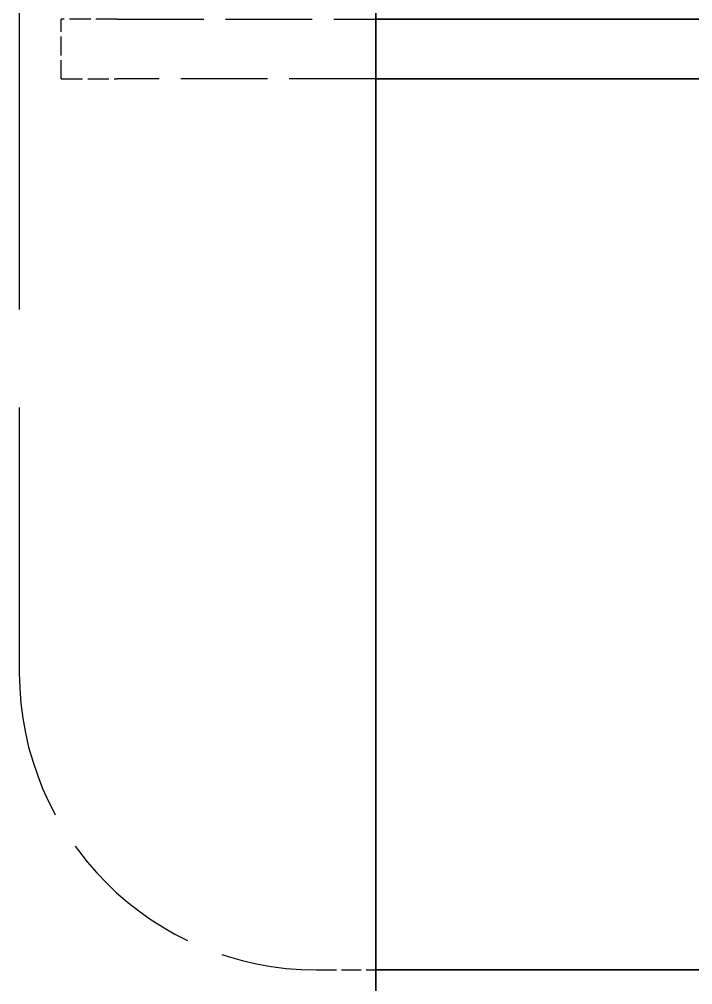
# Model space of a CAD drawing. Header units: millimetres. Extents: x 200 to 5740, y 200 to 4000.
# Drawn here: x 1994.39 to 2017.05, y 3570 to 3602.5 of the extents above; entities that cross this region are included whole.
import ezdxf

# ---------------------------------------------------------------- set-up
doc = ezdxf.new("R2010")
doc.units = ezdxf.units.MM
doc.header["$LTSCALE"] = 20
doc.linetypes.add('DASHED', pattern=[0.2067, 0.1654, -0.0413])
doc.layers.add('可見 (ISO)', color=7, linetype='Continuous', lineweight=35)
doc.layers.add('隱藏 (ISO)', color=7, linetype='DASHED', lineweight=25)

msp = doc.modelspace()

# ---------------------------------------------------------------- linework, layer by layer
at = {"layer": '可見 (ISO)'}
for p, q in [((2006.388, 3658.502), (2006.388, 3088.502)), ((2006.388, 3602.502), (2040.788, 3602.502)), ((2040.788, 3600.502), (2006.388, 3600.502)), ((2006.388, 3570.502), (2044.378, 3570.502))]:
    msp.add_line(p, q, dxfattribs=at)
at = {"layer": '隱藏 (ISO)', "ltscale": 3.999763}
msp.add_line((1994.388, 3622.502), (1994.388, 3580.502), dxfattribs=at)
at = {"layer": '隱藏 (ISO)', "ltscale": 0.19037}
msp.add_line((1995.801, 3600.502), (1995.801, 3602.502), dxfattribs=at)
at = {"layer": '隱藏 (ISO)', "ltscale": 0.214667}
for p, q in [((1997.678, 3602.502), (1995.801, 3602.502)), ((1995.801, 3600.502), (1997.678, 3600.502))]:
    msp.add_line(p, q, dxfattribs=at)
at = {"layer": '隱藏 (ISO)', "ltscale": 0.882641}
for p, q in [((1997.678, 3602.502), (2006.388, 3602.502)), ((2006.388, 3600.502), (1997.678, 3600.502))]:
    msp.add_line(p, q, dxfattribs=at)
at = {"layer": '隱藏 (ISO)', "ltscale": 0.202594}
msp.add_line((2004.388, 3570.502), (2006.388, 3570.502), dxfattribs=at)
at = {"layer": '隱藏 (ISO)', "ltscale": 1.508155}
msp.add_arc((2004.388, 3580.502), 10, 180, 270, dxfattribs=at)

doc.saveas('drawing.dxf')
